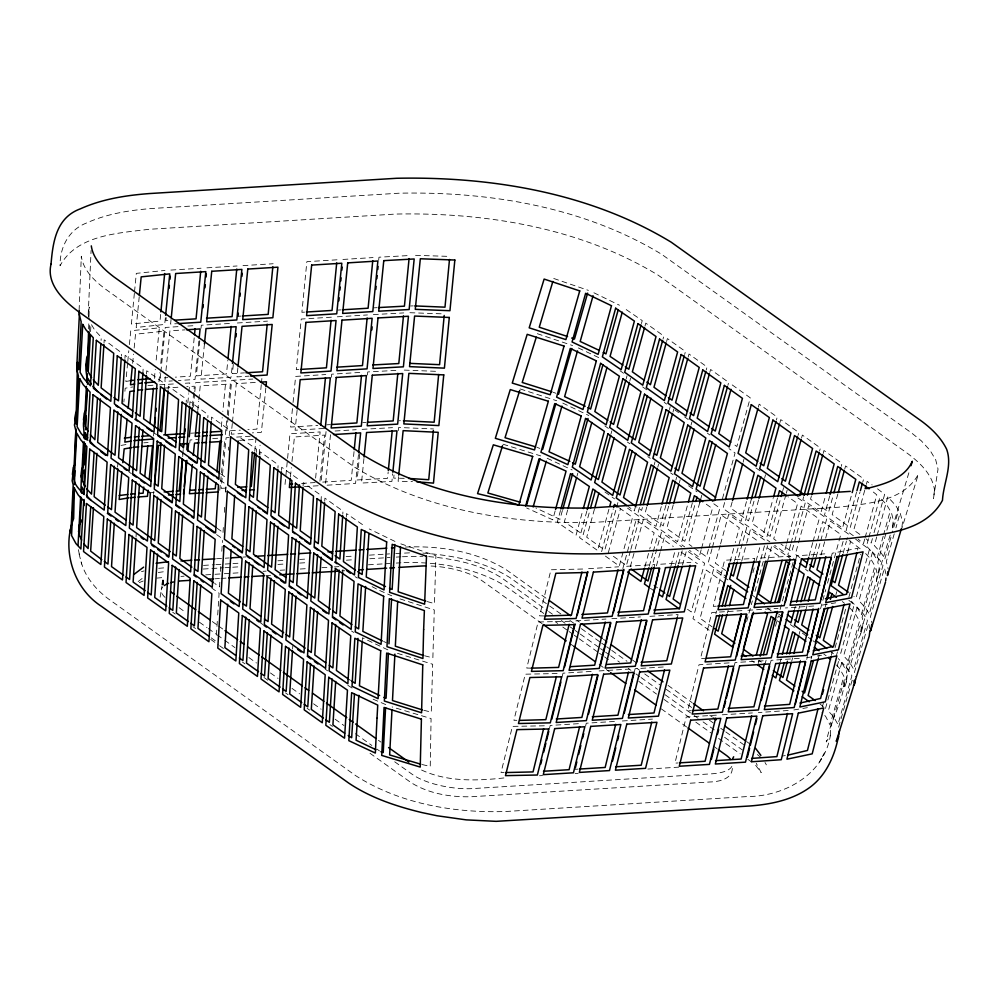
<?xml version="1.0" encoding="UTF-8"?>
<svg xmlns="http://www.w3.org/2000/svg" width="999" height="999" viewBox="0 0 999 999"><rect width="100%" height="100%" fill="white"/><g stroke="black" fill="none" stroke-linecap="round" stroke-linejoin="round"><path stroke-width="0.75" stroke-dasharray="5 3.75" d="M88.649 328.846L88.836 322.665M89.011 316.483L89.286 307.205L88.199 314.81L89.485 319.917M79.108 310.414L81.319 256.268C83.329 270.417 94.455 280.769 105.282 288.973L354.558 467.157C425.124 510.102 510.526 524.15 592.157 522.477L837.974 507.267C865.896 503.733 903.296 502.21 918.318 474.288L902.184 527.484M88.199 314.81L91.084 250.462M89.323 330.494L89.735 322.752M90.559 331.618L91.009 323.876L94.73 330.132L101.274 337.275L101.086 340.372M362.25 640.883L362.45 637.787L388.586 650.212M104.008 342.944L104.208 339.847L121.578 352.797L121.379 355.906M124.925 358.429L125.125 355.332L143.182 368.244L142.882 372.902M136.014 537.125L136.214 534.028M146.528 373.876L146.728 370.779L164.798 383.691L164.598 386.788M168.132 389.323L168.332 386.226L186.401 399.138L186.201 402.235M182.705 456.655L182.904 453.558M189.748 404.77L189.947 401.673L208.017 414.585L207.817 417.682M211.351 420.217L211.551 417.12L229.62 430.032L229.221 436.226M216.421 635.114L217.307 621.166M217.707 614.972L219.106 593.281L211.875 588.111M219.817 582.242L219.518 586.888L214.698 583.441M220.517 571.403L221.016 563.648M221.815 551.261L222.515 540.409M223.027 532.479L223.526 524.725M224.325 512.337L224.825 504.595M225.612 492.195L226.011 486.001M228.321 450.174L228.521 447.077M256.343 452.372L256.543 449.275L238.474 436.363M259.89 454.907L260.09 451.81L278.147 464.722L277.947 467.819M281.493 470.354L281.693 467.257L299.762 480.169M292.595 649.05L292.794 645.953M303.097 485.801L303.296 482.704L321.366 495.616L321.066 500.262M324.712 501.248L324.912 498.151L342.982 511.063L342.782 514.16M342.719 572.664L342.919 569.555M346.316 516.695L346.516 513.598L365.209 526.473M117.557 467.132L118.007 462.525M123.851 402.035L124.151 398.963M124.9 391.283L125.187 388.211L132.755 386.938M127.622 363.037L125.849 381.468L130.332 380.706M127.772 361.501L128.809 350.749M129.408 344.605L130.744 330.781L159.34 327.822L155.881 363.112M134.365 293.331L131.393 324.038L160.002 321.079L160.752 313.411M134.515 291.795L136.301 273.364L164.972 270.442M154.383 378.446L155.282 369.243M160.739 373.489L160.29 378.084L167.82 377.622M160.889 371.953L165.247 327.447L180.332 326.523M166.209 317.645L165.909 320.716L170.429 320.429M182.792 454.145L183.242 449.538M187.812 402.909L188.724 393.706M188.873 392.17L189.773 382.954L183.741 383.329M194.193 337.862L190.434 376.223L175.362 377.16M189.76 443.032L190.06 439.972L197.59 439.498M193.282 407.142L194.63 393.331M194.78 391.795L195.679 382.592L225.824 380.731L222.827 411.413M199.8 340.572L196.341 375.861L226.486 373.988L227.847 360.189M201.011 328.296L201.311 325.224L231.456 323.351M221.316 426.76L222.215 417.557M228.134 417.195L226.773 431.006L240.347 430.157M228.284 415.659L231.743 380.369L252.847 379.058M233.304 364.423L232.405 373.626L244.455 372.877M254.757 451.223L256.106 437.412M261.288 384.64L256.918 429.133L247.877 429.695M261.438 383.104L261.888 378.496M285.027 484.428L287.425 459.877M287.587 458.341L289.985 433.791L320.13 431.93L315.322 481.031M292.457 408.641L290.647 427.048L317.782 425.374M293.057 402.497L295.617 376.411L325.761 374.55M326.049 431.556L321.079 482.192L351.223 480.332L354.083 451.173M331.368 377.26L331.668 374.188L361.813 372.327M359.69 453.883L357.142 479.97L387.562 478.309L388.161 472.165M367.42 375.025L367.732 371.953L398.139 370.279M378.671 260.277L378.971 257.205L409.378 255.532M394.018 475.037L393.718 478.109L404.22 478.334M398.376 430.532L398.676 427.472L433.516 428.958M132.642 363.336L133.541 354.133M134.153 348.002L135.514 334.203L164.023 331.168L160.489 366.408M139.223 296.803L136.189 327.472L164.698 324.438L165.622 315.247M398.576 476.66L398.126 481.256L412.487 481.58M153.521 435.951L153.834 432.892M158.953 381.73L159.877 372.527M153.534 494.405L153.846 491.346M165.322 376.76L164.872 381.356L172.402 380.894M165.946 370.629L169.93 330.794L185.002 329.87M171.066 319.468L170.604 324.076L176.636 323.701M192.345 406.143L194.343 386.226L186.801 386.688M198.851 341.196L195.017 379.495L178.434 380.519M197.79 410.377L198.714 401.173M198.863 399.65L200.25 385.864L230.394 383.991L227.01 417.707M204.458 343.893L200.924 379.133L231.069 377.26L232.292 365.01M219.743 490.309L224.65 441.283M225.324 434.553L226.86 419.23M225.499 491.483L225.949 486.888M232.317 423.464L231.231 434.19L244.805 433.354M232.467 421.928L236.301 383.628L258.916 382.23M237.899 367.707L236.975 376.898L249.038 376.148M259.178 454.37L260.09 445.179M265.834 387.887L261.388 432.33L252.335 432.879M290.447 476.798L291.358 467.607M291.983 461.488L294.43 436.963L324.575 435.102L319.817 482.604M297.103 410.327L295.105 430.244L325.249 428.371M330.494 434.74L325.424 485.302L355.569 483.441L358.491 454.32M363.936 458.553L361.476 483.066L391.92 481.418L392.682 473.751M830.419 735.276L830.718 727.647L844.567 678.958C844.155 700.262 830.231 720.679 826.248 741.957L830.419 735.276C824.075 774.537 784.465 796.44 747.377 796.565L505.357 811.525C453.833 813.099 399.725 803.783 355.719 775.686L108.654 599.075C95.617 589.435 84.366 576.086 80.632 560.014M846.415 681.755L847.164 675.474L846.403 672.477L860.251 623.788L861.313 627.971L860.526 634.527L858.69 637.924L843.755 686.675L846.415 681.755L844.542 688.049M862.412 628.234L863.186 621.653L862.1 617.307L875.936 568.618L877.334 574.15L876.523 581.006L860.676 631.43L862.412 628.234L860.526 634.527M876.523 581.006L879.22 567.832L877.784 562.137L891.62 513.449L893.368 520.329L891.982 529.258L909.652 470.142M901.947 526.848L902.572 521.628L900.124 512.924L895.916 527.859M160.127 597.215L162.013 586.138M549.5 728.408L550.237 725.436L580.382 723.563M562.287 676.148L563.011 673.176L593.169 671.316M585.564 726.173L586.288 723.201L616.433 721.34M654.058 567.544L654.795 564.572L624.65 566.433M634.402 671.69L635.127 668.718L665.272 666.857M677.334 617.569L678.059 614.597L647.914 616.458M753.995 561.363L754.72 558.391L724.575 560.252L713.286 606.381L716.308 606.193M734.327 665.509L735.064 662.537L765.209 660.676M770.391 663.286L771.116 660.314L800.986 658.241L800.249 661.226M795.953 558.778L796.69 555.794L826.573 553.746M831.518 556.181L832.242 553.209L858.016 548.226L857.279 551.198M831.318 655.419L832.055 652.459M560.476 510.464L557.267 522.265L576.073 535.127L582.904 510.064M586.85 511.126L579.62 537.662L597.677 550.574L609.328 507.817M601.623 551.635L613.274 508.878M635.514 506.468L634.315 510.889L628.296 506.593M622.827 568.556L636.088 519.905L654.158 532.817L649.737 549.038M639.46 507.529L637.861 513.424L655.918 526.336L661.55 505.694M644.917 566.72L649.338 550.511M649.263 566.308L652.884 553.034M653.284 551.56L657.704 535.352L673.363 546.54M665.896 505.282L659.465 528.871L677.534 541.783L687.574 504.932M670.941 565.958L674.962 551.211M675.287 565.534L679.308 550.799L697.377 563.711M692.319 503.034L681.068 544.318L684.69 546.903M701.148 549.862L699.138 557.23L689.51 550.349M701.548 548.389L712.399 508.578L705.169 503.409M712.012 548.813L707.991 563.561L724.862 575.611M712.412 547.34L721.253 514.91L739.322 527.822L735.301 542.569M724.625 502.534L723.014 508.429L741.083 521.353L746.715 500.711M715.858 613.91L716.658 610.963M730.082 561.738L733.691 548.463M734.427 561.313L742.869 530.357L758.516 541.545M751.46 498.813L744.63 523.876L762.699 536.8L773.139 498.464M752.896 572.752L754.495 566.858M756.106 560.963L760.127 546.216M760.851 559.065L764.472 545.804L781.33 557.854M777.484 498.039L766.233 539.323L769.854 541.908M786.313 544.867L784.302 552.247L774.662 545.354M786.712 543.394L797.564 503.583L787.924 496.703M758.204 663.561L759.003 660.601M790.659 544.455L787.849 554.77L795.067 559.939M791.058 542.981L801.111 506.118L819.168 519.03L813.149 541.146M803.671 496.69L802.871 499.65L820.941 512.562L825.349 496.341M780.281 661.725L781.081 658.778M794.505 609.552L795.304 606.593M809.128 555.894L812.736 542.619M798.85 609.128L799.65 606.181M813.074 556.955L817.082 542.207M817.494 540.734L822.714 521.565L840.783 534.477L827.522 583.129M829.707 495.929L824.475 515.097L842.544 528.009L852.184 492.619M806.717 659.477L807.517 656.53M820.529 608.778L825.761 589.61M811.063 659.065L811.862 656.118M825.274 606.88L826.086 603.933M839.497 554.707L843.119 541.433M856.53 492.207L846.091 530.544L853.346 535.726M835.052 647.851L846.303 606.568M848.875 597.152L857.729 564.71M858.129 563.236L860.539 554.383M864.722 539.073L863.511 543.493L858.191 539.185M865.122 537.599L876.785 494.842L871.553 490.609M555.144 510.939L552.722 519.792L526.673 507.992M822.302 707.042L824.325 699.662M836.213 656.331L837.437 651.91M868.518 538.686L866.495 546.053L872.926 553.071L876.722 559.452L883.291 535.864M868.918 537.212L879.857 497.402L886.837 505.007L890.259 510.789L883.703 534.39M567.632 510.027L564.373 521.828L583.166 534.69L590.084 509.627M576.997 476.111L577.809 473.151M611.001 433.841L611.813 430.881M626.211 378.696L627.035 375.749M641.433 323.551L642.245 320.604L623.501 307.729M594.442 509.203L586.713 537.225L604.77 550.137L616.171 508.841M629.757 381.231L630.569 378.271M644.979 326.086L645.791 323.139L663.86 336.051L663.036 338.998M616.57 507.367L618.206 501.473M608.316 552.672L620.529 508.429M666.583 341.533L667.394 338.586L685.464 351.498L684.652 354.445M630.456 550.836L626.385 565.584L613.136 556.118M630.856 549.363L639.81 516.92L626.56 507.455M642.407 507.492L641.595 510.439L636.788 507.005M654.22 464.722L655.032 461.775M669.43 409.59L670.242 406.643M630.332 566.645L634.802 550.424M635.214 548.951L643.356 519.455L661.425 532.367L652.06 566.283M646.765 507.08L645.142 512.974L663.211 525.886L669.318 503.771M657.754 467.257L658.566 464.31M672.976 412.125L673.788 409.165M688.186 356.98L689.01 354.033L707.067 366.945L706.256 369.892M675.824 480.169L676.635 477.222M691.046 425.037L691.857 422.09M656.418 565.871L660.077 552.597M660.489 551.123L664.959 534.902L681.83 546.952M673.264 504.832L666.745 528.421L684.814 541.333L695.391 502.997M679.37 482.704L680.182 479.757M709.802 372.427L710.614 369.48L728.683 382.392L727.871 385.339M678.558 564.035L682.217 550.761M682.504 565.084L686.575 550.349L704.632 563.261L691.208 611.925L686.388 608.478M699.75 502.572L688.361 543.868L691.97 546.453M700.574 499.625L701.785 495.204M708.453 549.413L706.43 556.78L693.181 547.315M708.865 547.939L719.854 508.116L712.624 502.947M722.452 498.688L735.077 452.972L729.045 448.676M720.167 545.417L715.284 563.111L726.123 570.866M720.566 543.943L728.708 514.448L746.777 527.36L737.412 561.276M732.13 502.072L730.494 507.967L748.563 520.891L754.67 498.763M743.119 462.262L743.93 459.303M758.328 407.117L759.14 404.17L777.21 417.082L776.398 420.03M727.372 613.049L728.184 610.102M741.77 560.864L746.253 544.642M746.653 543.169L750.324 529.895L767.182 541.945M758.616 499.825L752.11 523.414L770.167 536.338L780.756 497.989M764.722 477.697L765.534 474.75M779.944 422.565L780.756 419.617L798.825 432.53L798.001 435.477M746.653 621.54L752.359 600.899M754.957 591.47L767.569 545.754M782.791 490.621L783.603 487.662M767.856 560.089L771.927 545.342L789.997 558.254M785.926 494.63L773.713 538.861L776.123 540.584M786.325 493.144L787.15 490.197M801.548 438.012L802.359 435.064L820.429 447.977L819.617 450.924M764.884 664.597L766.108 660.164M775.474 626.248L778.321 615.921L781.93 618.506M780.107 609.452L793.531 560.789M811.35 496.216L810.539 499.175L828.608 512.087L833.491 494.393M823.151 453.459L823.975 450.512L842.032 463.424L841.22 466.371M816.233 556.905L820.304 542.157M820.716 540.684L826.822 518.556L808.753 505.644L795.329 554.308L800.137 557.754M791.782 660.863L792.607 657.916M799.113 634.328L799.924 631.368M806.193 608.678L807.005 605.731M821.003 555.007L830.356 521.091L848.426 534.003L846.802 539.91M837.849 493.968L832.155 514.622L850.211 527.534L859.977 492.132M844.767 468.906L845.579 465.946L863.648 478.871L862.836 481.818M843.144 553.184L846.39 541.383M818.281 658.616L819.093 655.669M835.938 594.63L836.75 591.683M847.489 552.759L850.748 540.958M864.747 490.247L853.758 530.069L861.113 535.314M866.37 484.353L867.182 481.393L872.127 484.927M825.511 708.441L838.948 659.777M872.427 538.586L871.203 543.019L866.008 538.823M874.05 532.692L884.639 494.355L877.072 488.474M562.412 510.489L559.952 519.343L535.901 507.992M876.735 536.875L874.312 545.579L881.568 553.483L884.827 558.953L891.895 533.878M877.134 535.427L887.799 496.903L895.666 505.419L898.551 510.277L892.307 532.405M894.23 533.828L886.338 561.613L888.223 569.105M838.623 727.16L852.659 678.458L853.808 682.991M890.184 535.127L877.609 576.186L878.396 574.725M819.455 761.987L821.49 758.253M822.352 756.618L824.425 752.821M138.137 581.58L143.893 577.085M139.261 582.579L143.207 581.018M141.483 571.628L144.131 570.928M121.016 445.404L127.884 444.243M158.317 572.464L166.284 571.416M822.339 605.082L829.769 603.821M831.268 603.571L835.726 602.809M811.6 656.917L806.655 657.704M817.294 655.956L821.553 655.232M793.855 709.952L801.373 708.678M802.884 708.428L807.392 707.667M782.517 756.031L785.264 755.569M158.691 568.306L166.296 567.694M156.718 578.121L163.911 577.447M813.773 605.993L785.364 607.966M788.186 710.489L758.328 712.562M170.879 270.08L201.024 268.219M206.93 267.844L237.075 265.984M242.994 265.622L273.139 263.748M337.013 259.802L306.868 261.663L301.898 312.3L304.92 312.113M342.919 259.44L373.064 257.58M238.024 316.258L241.046 316.071M337.949 310.077L340.971 309.89M374.013 307.842L376.973 307.667M187.862 326.049L195.404 325.587M237.362 322.989L267.507 321.129M331.381 317.183L301.236 319.043L296.278 369.68L299.288 369.493M337.3 316.808L367.445 314.947M373.351 314.585L403.758 312.912M147.939 385.552L153.721 385.189M159.628 384.827L176.211 383.803M164.198 388.087L179.271 387.15M190.722 433.229L193.731 433.042M326.71 424.825L329.72 424.637M362.762 422.589L365.859 422.402M143.868 442.819L148.089 442.569M212.675 438.573L220.205 438.099M229.133 437.55L226.111 437.737L221.154 488.374L227.185 487.999M236.663 437.087L250.237 436.251M335.09 431.006L356.193 429.695M362.1 429.333L392.52 427.659M239.61 440.359L253.172 439.523M149.038 492.832L155.07 492.457M301.598 483.404L315.172 482.554M304.445 486.6L319.518 485.664M216.533 558.728L228.921 557.966M242.844 557.105L245.941 556.918M405.382 547.052C439.872 545.554 476.173 551.323 505.956 569.555L546.49 598.526M203.509 565.397L214.36 564.722M215.909 564.622L223.664 564.148M225.212 564.048L231.418 563.661M232.967 563.573L239.161 563.186M277.922 560.789L284.128 560.402M299.638 559.452L307.392 558.965M346.154 556.568L353.896 556.093M369.405 555.132L389.56 553.883M395.766 553.508L411.65 552.759M203.209 569.043L223.439 567.794M225 567.707L231.231 567.32M232.779 567.22L239.011 566.833M277.934 564.423L284.153 564.048M299.725 563.074L307.505 562.599M346.428 560.189L352.659 559.802M369.78 558.753L390.022 557.492M396.253 557.105L400.924 556.818M402.472 556.73L422.952 556.268M180.956 576.398L184.053 576.198M205.732 574.862L213.486 574.388M215.035 574.288L222.777 573.813M224.325 573.713L239.822 572.752M263.049 571.316L266.146 571.128M280.095 570.267L284.74 569.979M300.237 569.018L306.431 568.631M321.915 567.682L332.767 567.007M334.315 566.908L338.961 566.62M368.394 564.797L390.085 563.461M396.278 563.074L400.924 562.787M214.835 578.796L219.48 578.508M221.029 578.421L227.223 578.034M265.921 575.636L270.567 575.349M341.77 570.953L344.855 570.754M582.679 569.03L550.961 569.767L539.61 615.846L543.818 615.946M588.586 568.668L618.731 566.808M660.701 564.21L690.846 562.337M760.626 558.029L790.771 556.168M569.892 621.291L538.111 621.977L526.76 668.056L531.331 668.156M575.799 620.916L605.943 619.055M611.863 618.693L640.496 616.92M741.932 610.651L711.788 612.512L700.499 658.628L705.032 658.353M747.839 610.277L777.984 608.416M557.105 673.538L525.249 674.188L513.911 720.254L516.783 720.329M599.075 670.941L629.22 669.08M729.145 662.899L699 664.772L687.724 710.888L690.734 710.701M544.318 725.798L512.4 726.385L501.048 772.464L504.133 772.539M622.34 720.978L652.484 719.105M716.358 715.159L686.213 717.02L674.937 763.136L677.946 762.961M722.277 714.797L752.422 712.924M574.999 769.317L578.021 769.13M503.883 777.959C476.311 780.931 446.903 781.955 421.166 769.854M539.485 775.761L542.582 775.574M575.087 773.563L578.184 773.363M647.839 769.055L678.796 767.145M415.522 255.332L449.775 256.406M410.564 305.969L413.224 305.881M409.902 312.712L444.355 313.923M404.283 370.092L438.936 371.441M399.325 420.729L400.362 420.691M404.021 562.599C438.986 561.775 475.636 567.732 505.794 586.288L543.793 613.461M422.777 553.084C453.084 555.332 484.365 561.388 510.352 577.897L548.389 605.082M428.733 556.618C454.058 558.828 480.132 564.148 501.823 578.021L547.39 610.589M520.192 388.961L556.68 400.724M503.009 444.218L540.771 455.919M424.575 655.756L432.867 657.891L434.29 609.964L397.827 598.189M423.813 710.264L431.268 712.187L432.679 664.26L394.992 652.559M422.165 764.547L430.244 766.445L431.081 718.556L392.145 706.942M553.746 278.484L588.386 290.372M537.325 333.691L572.577 345.542M427.197 601.573L434.478 603.583L435.914 555.669L400.674 543.806M553.246 392.295L555.894 393.269M536.95 447.34L539.797 448.389M547.177 458.266L572.14 469.967M385.751 704.582L370.554 698.101M593.906 292.782L619.48 305.232M578.346 347.939L600.162 358.291M562.799 403.097L588.811 415.522M394.955 541.408L369.23 528.971M379.682 590.521L391.77 595.816M383.628 641.483L386.288 642.644M372.09 586.663L378.346 589.934M355.107 576.648L357.305 578.059M351.486 630.981L353.733 632.429M348.289 678.945L350.574 680.406M347.864 685.326L354.732 689.722M732.217 384.927L750.286 397.839L736.862 446.503L732.042 443.057M620.067 370.766L623.551 373.251M642.619 386.888L647.427 390.334M664.223 402.335L666.633 404.058M674.987 410.027L678.608 412.612M684.627 416.92L688.236 419.505M707.442 433.229L709.852 434.952M755.968 467.919L760.788 471.366M797.989 497.952L805.206 503.109L791.782 551.785L780.943 544.03M855.644 539.16L869.417 549.487L855.968 598.151L853.858 596.44M849.162 540.471L861.75 549.962M604.919 425.961L608.366 428.421M627.397 442.033L629.807 443.743M647.802 456.618L650.212 458.329M670.616 472.914L673.026 474.637M688.611 485.789L697.04 491.808M805.581 569.393L807.991 571.116M793.306 566.408L796.915 568.993M752.422 595.317L754.819 597.04M778.845 614.21L782.454 616.795M604.957 492.007L614.585 498.888M727.946 579.919L713.498 569.592L700.062 618.256L712.112 626.86M767.557 608.229L771.166 610.814M790.359 624.537L795.179 627.984M802.334 633.091L807.155 636.538M808.353 637.399L811.975 639.984M813.174 640.846L816.795 643.431M619.305 507.892L632.554 517.37L619.293 566.021L602.422 553.97M724.3 582.954L706.231 570.042L692.969 618.693L711.038 631.605M777.085 620.679L780.694 623.264M823.763 654.045L826.136 655.744M653.945 585.289L657.554 587.862M758.94 660.339L761.35 662.062M650.461 588.311L654.07 590.884M751.847 660.776L754.257 662.499M576.885 620.254L579.408 622.065M603.471 639.26L607.267 641.982M632.604 660.077L636.4 662.799M668.056 685.426L692.12 702.634M709.852 715.296L712.387 717.107M746.578 741.558L750.374 744.267M549.65 605.981L561.063 614.135M569.929 620.479L573.738 623.201M581.343 628.633L600.362 642.232M601.623 643.131L605.431 645.854M606.693 646.765L610.501 649.475M611.763 650.386L626.972 661.263M637.125 668.506L639.66 670.317M644.73 673.95L659.939 684.814M666.271 689.347L691.62 707.467M709.377 720.154L713.174 722.876M720.779 728.308L724.587 731.031M725.848 731.942L743.593 744.617M548.651 611.5L552.459 614.21M561.313 620.541L565.109 623.264M570.179 626.885L573.975 629.595M575.237 630.494L579.033 633.216M580.307 634.115L599.288 647.689M600.549 648.601L604.358 651.311M605.619 652.21L609.415 654.932M610.676 655.831L619.542 662.162M628.396 668.506L630.931 670.317M636.001 673.925L639.797 676.648M641.058 677.547L657.517 689.31M665.109 694.742L692.956 714.647M694.218 715.559L698.026 718.269M703.084 721.89L715.746 730.931M724.6 737.274L742.319 749.937M555.194 621.615L557.729 623.426M562.799 627.047L567.869 630.669M569.13 631.568L572.939 634.29M574.2 635.202L578.009 637.911M579.27 638.823L598.276 652.409M599.537 653.309L603.346 656.031M604.607 656.93L608.416 659.652M638.823 681.38L656.555 694.068M664.16 699.5L689.497 717.607M695.828 722.14L711.038 733.004M718.631 738.436L740.172 753.833M747.776 759.265L751.573 761.987M542.095 623.663L481.231 580.157A44.58 15.022 9.6 0 0 428.484 565.933M569.992 643.606L573.801 646.328M599.163 664.46L609.303 671.703M661.301 708.865L686.65 726.997M713.286 746.028L717.082 748.75M220.504 473.751L226.523 478.059M154.058 432.942L156.468 434.665M220.092 480.144L226.111 484.453M216.995 528.171L221.815 531.618M128.946 471.915L131.356 473.638M216.596 534.565L222.615 538.861M260.414 622.802L262.824 624.525M325.237 669.143L327.647 670.866M212.325 621.565L217.395 625.199M218.669 626.098L223.739 629.732M378.434 740.309L380.969 742.12M179.133 607.704L185.477 612.237M199.425 622.202L207.03 627.647M208.304 628.546L215.909 633.99M217.183 634.902L223.514 639.422M224.787 640.334L234.927 647.589M248.876 657.554L256.493 662.999M270.442 672.964L278.047 678.408M291.995 688.373L299.6 693.818M313.549 703.783L321.154 709.228M335.102 719.193L343.981 725.536M355.394 733.691L371.878 745.479M376.948 749.1L379.483 750.911M394.705 761.787L412.45 774.487A44.58 15.022 9.6 0 0 472.977 788.573L711.363 773.838A44.58 15.022 9.6 0 0 732.18 765.571C734.078 778.708 719.767 781.705 709.989 781.98L471.603 796.727C450.811 797.289 428.958 793.78 411.076 782.629L369.23 752.722M211.201 637.861L216.021 641.308M172.69 612.225L175.225 614.035M192.982 626.723L195.517 628.546M210.727 639.422L218.344 644.855M219.605 645.766L223.414 648.476M242.432 662.075L244.967 663.885M263.986 677.484L267.794 680.207M285.539 692.894L288.074 694.705M307.105 708.303L309.64 710.114M329.92 724.625L332.455 726.435M848.875 600.349L854.182 604.632L840.746 653.296L836.425 649.812M842.357 601.573L844.53 603.334M830.119 651.073L833.441 653.746M820.004 703.995L823.313 706.655M757.342 754.545L760.539 757.13M865.621 553.521L871.078 559.465L874.912 565.933L861.375 614.61L857.179 607.529L851.36 601.198M849.575 607.667L855.331 613.935L859.565 621.066L845.728 669.767L841.42 662L838.298 658.591M836.488 665.034L839.572 668.393L843.88 676.248L830.032 724.937L825.674 716.458L822.002 712.462M755.669 765.296L761.213 772.627L756.243 763.311M764.997 762.474L766.37 764.834M78.384 549.662L80.145 558.029M885.951 573.95L884.465 568.094L870.429 616.795L871.977 622.889M870.067 629.208L868.568 623.276L854.532 671.977L855.718 676.685M79.083 553.908L81.668 564.048M165.047 597.39A44.58 15.022 9.6 0 1 162.487 587.262M934.502 489.922L933.466 498.626L938.024 469.055L935.713 459.877L930.069 450.374L921.215 440.734L911.6 432.967L661.688 254.32C583.716 206.893 489.36 191.371 399.175 193.194L152.31 208.466C129.808 210.177 107.08 213.724 86.376 223.064C68.669 229.907 59.79 247.377 60.052 265.784C76.636 234.94 117.932 233.242 148.776 229.32L395.641 214.061C485.839 212.225 580.182 227.76 658.154 275.175L908.066 453.821C920.029 462.874 932.292 474.313 934.502 489.922M841.845 662.349L828.308 711.013L833.666 716.845L837.949 724.45L851.897 675.761L847.751 668.781L841.845 662.349M857.179 607.205L843.643 655.868L849.625 662.387L853.72 669.28L867.444 620.591L863.723 614.335L857.179 607.205M872.514 552.047L858.978 600.724L865.596 607.929L869.267 614.123L882.991 565.434L879.694 559.877L872.514 552.047"/><path stroke-width="1.5" d="M78.034 545.329L79.196 525.174L82.205 519.617M84.041 505.619L84.103 499.438M84.166 493.269L84.191 490.172M84.241 485.551L84.478 470.092L81.431 475.724L80.882 492.07M74.401 487.699L73.639 518.606C61.538 549.288 73.064 587.887 101.136 606.118L348.451 782.904C370.517 797.826 396.191 806.343 421.89 812.574L437.038 815.758L466.196 819.867L496.141 821.34L749.874 805.981C771.403 804.345 793.818 799.774 811.288 786.3C828.308 772.889 836.45 751.273 839.46 730.469M74.475 484.602L74.825 470.691L72.952 474.15L72.165 480.781L73.189 484.827L70.867 532.804L70.155 529.982M75.862 428.771L74.975 464.323L73.227 467.569L72.427 474.225L73.501 478.446L75.812 430.469L74.438 425.025L76.174 416.408L76.011 422.589M85.265 443.618L84.665 463.723L81.731 469.155L80.981 475.437L81.618 477.947L83.479 442.332M85.402 438.986L85.577 432.804M85.677 429.707L86.089 415.796C80.969 422.315 85.165 430.369 83.729 437.687M86.863 389.323L86.276 409.428L84.266 413.124L83.491 419.705L84.465 423.564L86.401 386.413M87.088 381.593L87.325 373.863M87.413 370.779L87.687 361.501C83.504 367.807 88.062 374.987 86.651 381.768M88.561 331.93L87.875 355.12L86.801 357.105L85.989 363.986L87.3 369.193L89.248 332.043M79.421 313.986L76.985 362.712L78.746 369.717L81.156 321.74L78.983 313.511L79.321 310.652M80.644 496.715L78.784 532.317L78.484 531.156M81.406 497.877L79.458 535.027L81.631 540.072M81.643 493.231L81.968 487.037L84.378 491.97M84.328 441.945L82.305 480.644L85.377 486.625M84.49 438.848L84.815 432.654L87.762 437.912M385.589 707.679L383.241 752.572L380.931 751.723M388.424 653.296L386.089 698.201L383.903 697.389M391.983 710.027L389.647 754.932L420.754 764.198M394.905 654.108L392.482 700.549L422.327 709.889M397.677 601.286L395.329 646.178L423.201 655.394M400.512 546.903L398.164 591.795L425.786 601.136M87.225 388.673L85.152 426.273L88.087 431.431M87.487 384.215L87.825 378.271L91.259 384.066M90.372 334.715L88.199 371.89L91.596 377.61M388.961 643.818L391.583 598.913M394.767 544.517L392.145 589.422L389.485 588.261M90.722 506.693L88.112 548.526L83.953 543.993M94.106 452.285L91.508 494.118L86.726 488.911M97.502 397.877L94.893 439.697L90.397 434.802M100.887 343.469L98.289 385.289L93.282 379.845M358.866 695.304L356.069 740.222L375.911 749.687M362.162 642.444L359.453 685.814L379.632 695.529M365.646 586.475L362.849 631.405L382.292 640.896M368.943 533.616L366.233 576.997L385.514 586.525M93.431 507.742L90.647 551.111L101.798 559.665M96.928 453.321L94.143 496.703L105.232 505.194M100.412 398.913L97.64 442.282L114.985 455.244L117.77 411.863M103.908 344.493L101.124 387.874L111.601 395.904M110.764 520.691L107.967 564.073L104.271 561.426M114.273 466.283L111.476 509.665L107.73 506.98M121.279 357.455L118.481 400.824L113.898 397.552M114.311 523.226L111.513 566.608L123.564 575.212M117.807 468.818L115.022 512.187L125.862 519.942M121.316 414.398L118.519 457.779L136.588 470.691L139.385 427.31M124.825 359.977L122.028 403.359L132.867 411.113M132.38 536.138L129.583 579.52L125.974 576.935M135.876 481.73L133.079 525.112L129.47 522.527M142.882 372.902L140.097 416.271L135.277 412.824M135.914 538.673L133.129 582.055L145.167 590.659M139.423 484.265L136.626 527.634L154.695 540.546L157.492 497.177M142.919 429.845L140.135 473.226L150.974 480.969M146.428 375.424L143.631 418.806L161.701 431.718L164.498 388.336M153.983 551.585L151.186 594.967L147.577 592.382M160.989 442.757L158.192 486.138L154.583 483.553M157.53 554.12L154.733 597.502L166.771 606.106M161.026 499.712L158.242 543.081L170.28 551.698M164.535 445.292L161.738 488.673L179.808 501.585L182.505 459.752M168.032 390.871L165.247 434.253L176.086 441.995M175.587 567.032L172.802 610.414L169.181 607.829M179.096 512.624L176.299 555.993L172.69 553.421M186.101 403.783L183.317 447.165L179.695 444.58M179.133 569.567L176.336 612.949L188.386 621.553M182.642 515.147L179.845 558.528L191.883 567.145M186.139 460.739L183.354 504.12L194.193 511.863M189.648 406.318L186.85 449.7L204.92 462.612L207.617 420.779M197.203 582.479L194.405 625.861L190.797 623.276M200.699 528.071L197.914 571.44L194.293 568.868M204.208 473.651L201.411 517.032L197.802 514.448M200.737 585.014L197.952 628.396L208.791 636.138M204.246 530.594L201.448 573.975L213.499 582.592M207.755 476.186L204.957 519.555L215.796 527.31M211.251 421.765L208.466 465.147L219.305 472.889M227.66 604.258L224.875 647.639L235.714 655.381M231.169 549.85L228.371 593.219L240.422 601.835M234.678 495.429L231.88 538.811L242.72 546.553M238.174 441.009L235.389 484.39L246.229 492.132M245.729 617.17L242.932 660.551L239.323 657.966M249.238 562.762L246.441 606.131L242.832 603.558M252.735 508.341L249.95 551.723L246.328 549.138M256.243 453.921L253.446 497.302L249.837 494.717M249.275 619.705L246.478 663.086L258.529 671.69M252.772 565.284L249.987 608.666L260.826 616.42M256.281 510.876L253.484 554.258L271.553 567.17L274.35 523.788M259.79 456.456L256.993 499.837L267.832 507.579M267.345 632.617L264.548 675.998L260.939 673.413M270.841 578.209L268.044 621.578L264.435 618.993M277.847 469.368L275.062 512.749L271.441 510.164M270.879 635.152L268.094 678.533L280.132 687.137M274.388 580.731L271.591 624.113L283.641 632.729M277.884 526.323L275.1 569.692L285.939 577.447M281.393 471.903L278.596 515.284L296.666 528.196L299.463 484.815M288.948 648.064L286.151 691.445L282.542 688.86M292.457 593.656L289.66 637.025L286.051 634.44M295.954 539.235L293.169 582.617L289.548 580.032M292.495 650.599L289.698 693.98L301.735 702.584M295.991 596.178L293.207 639.56L305.244 648.164M299.5 541.77L296.703 585.139L314.772 598.064L317.57 554.682M302.997 487.35L300.212 530.731L311.051 538.473M310.552 663.511L307.767 706.892L304.146 704.307M314.061 609.09L311.263 652.472L307.655 649.887M321.066 500.262L318.281 543.643L314.66 541.058M314.098 666.046L311.301 709.427L323.351 718.031M317.607 611.625L314.81 655.007L325.649 662.749M321.104 557.217L318.319 600.586L330.357 609.203M324.613 502.797L321.815 546.178L332.655 553.921M332.168 678.958L329.37 722.339L325.761 719.755M335.664 624.537L332.879 667.919L329.258 665.334M339.173 570.129L336.376 613.511L332.767 610.926M342.682 515.709L339.885 559.09L335.065 555.644M335.701 681.493L332.917 724.874L344.667 733.278M339.111 628.621L336.413 670.454L348.289 678.945M342.719 572.664L339.922 616.033L351.91 624.612M346.216 518.244L343.431 561.625L355.532 570.267M354.445 694.367L351.66 737.737L348.164 735.501M358.029 638.398L355.144 683.328L351.723 681.131M361.426 585.539L358.641 628.908L355.269 626.76M364.91 531.118L362.137 574.5L357.729 571.678M433.366 430.494L428.733 479.72L408.628 478.434M438.648 374.513L434.153 422.202L403.446 420.766M444.205 315.459L439.572 364.685L409.765 363.361M449.488 259.478L444.992 307.168L414.772 305.919M143.731 487.062L143.132 493.194L139.011 493.456M144.78 476.323L147.79 445.629M149.962 423.551L153.421 388.261M160.901 311.875L164.673 273.514M169.068 288.486L169.368 285.427M169.98 279.283L170.28 276.211M182.342 458.741L179.183 490.971L176.174 491.158M183.391 448.002L183.853 443.406M184.965 432.067L185.265 428.996M194.493 334.79L195.092 328.659M200.724 271.278L196.054 318.843L174.962 320.155M203.022 307.742L203.321 304.67M204.982 287.799L205.282 284.727M206.031 277.06L206.331 273.988M215.846 482.604L215.235 488.736L206.194 489.298M216.895 471.865L219.905 441.171M227.997 358.653L231.156 326.423M236.775 269.056L232.118 316.621L206.493 318.206M236.014 336.8L236.313 333.728M238.024 316.258L238.324 313.187M239.985 296.303L240.284 293.244M241.933 276.361L242.245 273.289M251.298 486.513L254.608 452.759M267.208 324.2L262.55 371.765L245.966 372.789M272.839 266.82L268.169 314.385L242.545 315.971M320.791 425.187L325.462 377.622M331.081 320.242L326.423 367.819L300.799 369.393M336.713 262.874L332.043 310.439L306.418 312.025M338.861 300.874L339.161 297.802M339.91 290.122L340.209 287.063M340.809 280.919L341.109 277.847M341.87 270.18L342.17 267.108M354.233 449.637L355.894 432.767M361.513 375.387L356.855 422.952L331.231 424.538M367.145 318.019L362.475 365.584L336.85 367.17M372.764 260.639L368.107 308.216L342.482 309.79M371.853 329.932L372.152 326.86M375.811 289.435L376.123 286.363M376.873 278.696L377.172 275.624M377.772 269.48L378.072 266.421M388.311 470.629L392.22 430.731M397.839 373.351L393.181 420.929L367.407 422.302M403.459 315.971L398.801 363.549L372.789 364.947M409.078 258.591L404.42 306.169L378.446 307.567M121.89 471.878L119.168 499.488L128.834 497.852M122.802 462.674L124.176 448.876L131.743 447.602M127.11 419.143L124.838 442.145L130.844 441.133M128.172 408.404L129.845 391.533L134.053 390.821M132.33 366.408L130.507 384.802L134.678 384.103M139.373 295.267L141.196 276.86L169.768 273.876L165.622 315.247M398.726 475.124L403.134 430.656L438.211 432.317L433.479 483.116L416.795 481.818M148.089 490.172L147.465 496.303L137.837 497.002M149.163 479.445L152.535 445.741L141.583 446.553M154.445 426.76L155.369 417.57M155.981 411.438L156.281 408.366M154.458 485.214L158.454 445.379L161.463 445.192M159.89 430.994L164.198 388.087M171.229 317.944L175.674 273.514L205.819 271.641L200.762 322.202L178.147 323.601M183.529 494.068L183.991 489.473M184.291 486.413L186.9 460.364M187.824 451.173L188.599 443.519L179.558 444.068M189.273 436.788L192.183 407.679M199.163 338.124L200.087 328.933L186.513 329.77M192.357 464.597L189.435 493.706L202.997 492.869M193.282 455.407L194.505 443.144L199.026 442.869M197.64 411.9L195.18 436.413L199.7 436.138M204.458 343.893L205.994 328.571L236.139 326.71L232.455 363.474M238.049 366.171L242.045 326.336L272.19 324.475L267.12 375.037L250.549 376.061M265.996 386.363L266.446 381.768L260.427 382.142M290.284 478.334L289.36 487.524L299.912 486.875M297.265 408.791L300.175 379.682L330.319 377.809L325.249 428.371M358.641 452.797L360.639 432.879L333.504 434.553M364.086 457.018L366.546 432.505L396.978 430.844L392.844 472.227M853.333 686.975L836.263 741.345L838.71 736.825M855.406 679.345L854.932 683.341L853.446 686.076L869.242 636.151L869.904 630.594M871.802 624.288L870.629 630.819L885.526 582.055M885.688 580.731L886.001 578.071M887.924 571.69L887.462 575.574L901.51 528.321M162.25 584.677L162.999 580.282L163.287 584.29M543.593 728.771L533.041 771.915L505.681 772.564M556.381 676.523L545.829 719.655L519.655 720.391M569.168 624.263L558.603 667.407L531.331 668.156M581.942 572.002L571.391 615.147L545.217 615.971M540.771 764.11L541.858 759.652M543.681 752.21L545.866 743.281M546.59 740.309L548.776 731.38M551.735 719.292L560.839 682.105M564.522 667.045L575.074 623.9M577.31 614.785L587.862 571.64M579.645 726.548L569.093 769.692L543.468 771.265M592.432 674.288L581.88 717.432L556.256 719.018M605.219 622.027L594.667 665.172L570.554 666.67M618.006 569.78L607.454 612.924L581.83 614.51M575.374 767.831L576.823 761.887M578.646 754.445L580.831 745.516M582.654 738.074L583.741 733.616M588.523 714.085L597.976 675.411M600.574 664.81L610.764 623.151M613.361 612.549L623.913 569.418M615.709 724.312L605.144 767.457L579.532 769.043M628.496 672.052L617.931 715.197L592.307 716.783M641.271 619.805L630.719 662.949L606.605 664.435M654.058 567.544L643.506 610.689L617.882 612.275M612.512 761.138L615.796 747.751M617.619 740.309L618.706 735.851M624.213 713.348L634.04 673.176M636.625 662.587L646.828 620.928M649.412 610.327L659.602 568.668M651.76 722.09L641.208 765.222L615.584 766.807M664.547 669.829L653.995 712.974L628.371 714.56M677.334 617.569L666.783 660.714L641.158 662.3M690.122 565.322L679.557 608.466L653.933 610.052M715.634 718.131L705.082 761.275L679.457 762.861M728.421 665.883L717.869 709.028L692.245 710.601M741.208 613.623L730.644 656.768L706.53 658.254M753.995 561.363L743.431 604.507L717.806 606.093M711.35 759.427L713.898 749.013M717.544 734.128L718.631 729.67M724.138 707.167L725.599 701.223M726.323 698.239L733.603 668.493M736.563 656.405L746.753 614.747M749.35 604.145L759.902 561.001M751.685 715.908L741.133 759.053L715.509 760.639M764.472 663.648L753.92 706.793L728.296 708.378M777.259 611.388L766.708 654.532L741.083 656.118M790.047 559.14L779.495 602.285L755.369 603.771M747.414 757.192L749.6 748.263M750.324 745.291L753.596 731.905M755.419 724.462L756.88 718.518M761.288 700.474L764.56 687.087M765.296 684.115L769.655 666.258M772.976 652.684L782.804 612.512M785.401 601.922L795.591 560.264M787.462 713.473L776.897 756.605L751.61 758.403M800.249 661.226L789.697 704.357L764.435 706.143M813.049 608.965L802.484 652.11L777.259 653.883M825.836 556.718L815.271 599.862L791.245 601.56M805.569 662.175L795.404 703.82M818.718 608.441L808.154 651.573L808.915 651.498M820.953 599.325L831.143 557.667M830.943 656.905L820.604 698.451L799.949 703.046M843.93 604.795L833.578 646.328L813.211 650.774M856.917 552.672L846.565 594.218L825.424 598.676M818.006 708.853L807.454 750.449L788.011 755.107M560.876 508.991L570.529 473.601L589.335 486.476L583.304 508.591M587.25 509.652L592.869 489.011L610.938 501.923L609.74 506.343M613.673 507.405L614.485 504.458L618.094 507.042M635.514 506.468L647.577 462.237L629.507 449.325L616.246 497.977L627.085 505.731M640.272 504.582L651.111 464.772L669.18 477.684L661.95 504.22M644.517 568.194L640.896 581.468L627.647 572.002M648.863 567.782L644.442 584.003L649.263 587.449M666.296 503.808L672.727 480.219L690.796 493.131L688.373 501.973M670.541 567.432L662.512 596.915L658.89 594.33M674.887 567.007L666.046 599.45L679.295 608.915M692.732 501.56L694.33 495.666L702.759 501.685M714.56 500.624L727.422 453.446L709.352 440.534L696.103 489.185L712.961 501.248M725.424 499.587L736.275 459.777L754.345 472.689L747.115 499.238M719.879 599.175L724.3 582.954M726.061 576.473L729.682 563.211M719.804 614.972L714.585 634.14L732.642 647.052L741.483 614.61M722.215 606.131L727.834 585.489L745.903 598.401M734.028 562.787L729.607 579.008L747.664 591.92M751.46 498.813L757.891 475.224L775.948 488.136L773.538 496.99M777.884 496.565L779.495 490.671L786.725 495.841M756.268 655.132L767.519 613.848L765.109 612.125M770.479 602.946L782.142 560.189M799.724 495.641L812.587 448.464L794.517 435.539L781.255 484.203L798.126 496.253M760.202 656.181L771.053 616.371L775.873 619.817M774.824 602.534L786.076 561.251L789.697 563.836M804.07 495.217L816.133 450.986L834.19 463.911L826.161 493.394M779.882 663.199L775.861 677.946L772.252 675.361M782.292 654.357L789.123 629.295L784.302 625.849M794.105 611.026L790.883 622.814L786.063 619.368M796.515 602.172L804.145 574.163L798.126 569.855M808.728 557.367L805.906 567.682L799.887 563.386M784.227 662.787L779.407 680.481L793.855 690.809M786.638 653.933L792.669 631.818L805.918 641.296M798.451 610.601L794.43 625.349L807.679 634.815M800.861 601.76L807.691 576.698L819.729 585.302M812.674 558.429L809.452 570.217L820.291 577.971M830.107 494.455L837.736 466.433L855.806 479.345L852.184 492.619M824.874 608.354L816.033 640.796L826.722 648.438M827.284 599.512L829.295 592.145L836.488 597.277M839.098 556.181L831.068 585.664L843.044 594.23M856.93 490.734L859.34 481.88L869.105 488.861M822.427 694.13L823.626 689.71M555.544 509.465L566.071 471.128L539.073 458.766L525.649 505.981M568.031 508.553L576.585 477.584M591.82 422.44L579.595 466.683L598.376 479.545L610.589 435.314M607.042 367.295L594.83 411.538L607.842 420.304M622.277 312.163L610.064 356.393L623.001 365.122M590.496 508.141L595.379 490.447M625.811 380.169L613.598 424.413L610.152 421.94M641.021 325.025L628.821 369.268L625.324 366.783M594.842 507.729L598.913 492.982M614.135 437.837L601.922 482.08L619.992 494.992L632.205 450.761M629.345 382.704L617.145 426.948L635.202 439.86L647.414 395.616M644.567 327.56L632.355 371.803L644.405 380.407M662.637 340.472L650.424 384.715L646.815 382.13M635.739 453.284L623.538 497.527L635.576 506.143M650.961 398.151L638.748 442.395L650.799 450.999M666.171 343.007L653.97 387.25L666.008 395.854M643.231 504.545L653.808 466.208M669.03 411.064L656.818 455.307L654.407 453.583M684.24 355.919L672.027 400.162L668.418 397.577M647.177 505.606L657.354 468.731M672.564 413.598L660.364 457.829L672.402 466.446M687.787 358.454L675.574 402.697L687.624 411.301M651.648 567.757L647.989 581.031L631.131 568.98M669.318 503.771L675.411 481.643M690.634 426.511L678.421 470.754L674.812 468.169M705.856 371.366L693.643 415.609L690.034 413.024M673.663 503.346L678.958 484.178M694.18 429.046L681.967 473.276L700.037 486.201L712.237 441.958M709.39 373.901L697.19 418.144L709.228 426.748M678.146 565.509L669.605 596.478L667.195 594.755M695.804 501.523L697.027 497.09M727.459 386.813L715.247 431.056L711.638 428.471M682.092 566.57L673.139 599.013L680.369 604.17M699.75 502.572L700.574 499.625M715.784 444.493L703.571 488.723L715.621 497.34M731.006 389.348L718.793 433.591L730.831 442.195M732.529 500.599L742.707 463.736M757.929 408.591L745.716 452.834L757.754 461.438M722.602 614.947L718.131 631.168L714.522 628.583M725.049 606.093L730.744 585.451M737.012 562.749L733.341 576.023L730.943 574.3M755.069 497.29L760.776 476.648M775.986 421.503L763.785 465.746L760.164 463.161M726.96 614.522L721.678 633.703L734.927 643.169M729.407 605.681L733.878 589.46M741.37 562.337L736.887 578.558L748.938 587.162M759.028 498.351L764.31 479.183M779.532 424.038L767.319 468.281L779.37 476.885M781.156 496.515L782.379 492.095M797.602 436.95L785.389 481.193L781.78 478.608M743.693 647.677L753.458 612.275M767.457 561.563L758.503 594.005L770.541 602.609M801.136 439.485L788.935 483.728L804.595 494.917M763.386 654.682L773.551 617.819M777.784 602.497L788.773 562.674M807.404 495.167L819.205 452.397M811.762 494.742L822.751 454.932M787.437 661.288L782.954 677.509L773.326 670.616M789.472 653.908L795.167 633.266M801.423 610.564L798.176 622.365L794.555 619.78M804.282 600.249L810.376 578.121M815.833 558.379L813.386 567.22L809.777 564.647M833.903 492.919L840.821 467.844M791.383 662.337L786.5 680.044L794.929 686.063M793.818 653.496L798.713 635.801M805.781 610.152L801.71 624.899L808.94 630.069M808.228 601.298L813.923 580.656M820.191 557.954L816.932 569.755L822.951 574.063M838.248 492.495L844.355 470.379M813.523 660.514L804.57 692.956L802.16 691.233M827.921 608.316L819.779 637.812L816.171 635.227M830.356 599.475L831.992 593.568M842.731 554.657L835.002 582.667L831.38 580.094M860.389 490.659L862.424 483.291M818.281 658.616L808.104 695.479L815.246 700.586M832.679 606.43L823.326 640.347L832.941 647.215M847.09 554.233L838.536 585.202L848.251 592.145M865.146 488.773L865.971 485.826M562.824 509.015L572.664 473.626M587.999 418.481L575.287 464.198L572.552 462.762M602.921 364.797L590.621 409.053L587.912 407.629M618.256 309.653L605.943 353.896L603.271 352.497M587.624 293.119L574.45 339.073L571.69 338.049M561.962 406.094L549.038 451.785L569.83 461.338M577.522 350.886L564.622 396.628L585.214 406.218M593.069 295.729L580.182 341.458L599.238 350.387M526.735 504.62L539.922 458.866M542.644 449.438L555.831 403.683M558.541 394.255L571.728 348.501M533.141 506.968L546.328 461.226M552.872 281.431L539.248 327.21L567.557 336.526M910.976 465.709L912.299 461.276C904.582 478.983 883.603 484.265 866.583 488.623M502.547 445.691L487.849 492.994L520.079 502.16M519.73 390.434L505.032 437.724L535.526 446.815M536.288 337.187L522.215 382.467L551.923 391.808M732.692 758.591L733.666 756.78M133.941 574.425L143.644 567.12M130.332 380.706L133.329 380.207M124.376 438.199L131.393 437.237M119.156 495.566L127.81 494.418M156.081 563.286L168.544 561.7M137.924 379.77L150.025 378.721M138.849 383.391L141.758 383.117M144.668 382.842L154.758 381.98M138.262 390.109L142.607 389.71M145.504 389.435L156.88 388.536M134.341 436.95L138.749 436.538M133.841 440.621L153.209 439.011M133.254 447.34L138.799 446.815M130.632 494.155L134.853 493.756M130.332 497.702L134.84 497.277M850.286 491.383L590.159 507.942C512.187 509.552 430.594 496.141 363.199 455.107L114.198 277.11C103.846 269.268 93.207 259.378 91.284 245.866M141.696 436.263L148.751 435.826M163.711 434.902L184.815 433.591M195.242 432.954L199.763 432.667M202.772 432.48L207.305 432.205M210.314 432.018L220.866 431.368M168.169 438.086L175.699 437.624M178.721 437.437L184.753 437.062M202.722 435.951L207.243 435.676M210.252 435.489L222.315 434.74M202.048 442.682L206.568 442.407M209.578 442.22L221.641 441.471M164.111 491.908L173.152 491.346M189.623 490.322L195.642 489.947M198.664 489.76L203.184 489.485M237.737 487.35L246.778 486.788M289.548 484.14L292.557 483.953M168.456 495.005L172.977 494.73M175.986 494.542L180.507 494.255M206.019 492.682L218.082 491.933M242.07 490.459L246.591 490.172M249.613 489.985L254.133 489.71M180.931 560.938L191.758 560.264M194.855 560.077L199.5 559.79M202.597 559.59L214.985 558.828M230.457 557.867L241.296 557.205M255.232 556.343L264.523 555.769M267.62 555.569L287.737 554.333M290.834 554.133L295.479 553.846M298.576 553.658L310.951 552.897M327.984 551.835L332.63 551.548M335.726 551.361L355.844 550.124M358.941 549.925L363.586 549.637M366.683 549.45L386.8 548.201M391.446 547.914L394.543 547.727M190.072 580.332L182.33 580.806A44.58 15.022 9.6 0 0 178.759 581.118M208.641 579.183L213.287 578.896M228.771 577.934L241.146 577.172M244.243 576.985L248.888 576.698M251.985 576.498L264.373 575.736M279.845 574.775L293.781 573.913M296.878 573.726L309.253 572.964M312.35 572.764L338.673 571.141M358.791 569.892L363.436 569.605M366.533 569.418L386.65 568.169M389.747 567.981L394.393 567.694M399.038 567.407L420.704 566.071A44.58 15.022 9.6 0 1 425.811 565.909M801.348 558.616L807.367 562.924M787.337 614.622L792.145 618.056M756.031 597.902L764.46 603.92M775.224 611.625L777.634 613.349M814.272 647.265L819.018 650.661M659.964 589.585L664.785 593.031M743.281 649.15L752.921 656.031M742.207 653.883L745.828 656.468M757.791 665.034L763.823 669.33M802.185 696.765L809.24 701.81M549.013 600.337L570.541 615.721M581.942 623.875L602.21 638.361M611.076 644.692L631.331 659.178M647.802 670.941L662.986 681.805M693.381 703.533L703.521 710.776M713.648 718.019L716.183 719.829M725.049 726.161L745.304 740.646M543.369 624.575L566.196 640.883M573.801 646.328L595.354 661.738M610.576 672.614L625.786 683.491M634.665 689.834L656.218 705.244M687.924 727.909L709.477 743.318M718.356 749.662L725.961 755.094A44.58 15.022 9.6 0 1 730.631 759.427M115.784 405.582L118.069 407.217M122.815 410.614L132.455 417.495M134.865 419.218L137.275 420.941M146.841 427.784L151.661 431.218M157.68 435.527L161.289 438.111M166.034 441.508L172.065 445.804M188.848 457.817L196.079 462.974M200.899 466.421L204.508 469.006M208.054 471.54L214.073 475.836M216.483 477.559L218.893 479.283M237.375 492.507L242.195 495.941M257.779 507.092L260.19 508.803M262.6 510.526L267.42 513.973M272.24 517.42L274.65 519.143M279.395 522.539L284.216 525.973M292.645 532.005L295.055 533.728M299.8 537.125L302.21 538.836M304.62 540.559L309.428 544.005M314.248 547.452L317.869 550.037M322.615 553.421L332.242 560.314M334.653 562.037L337.063 563.761M346.641 570.604L350.274 573.201M105.744 455.332L100.824 451.585M124.138 468.469L126.548 470.192M132.567 474.5L136.176 477.085M140.921 480.469L144.543 483.054M163.736 496.778L172.165 502.809M175.787 505.394L179.395 507.967M182.942 510.501L188.961 514.81M191.371 516.533L193.781 518.256M205.757 526.81L214.186 532.842M232.667 546.053L235.077 547.777M237.487 549.5L242.307 552.947M247.128 556.393L249.538 558.104M254.283 561.5L259.103 564.947M274.688 576.086L277.098 577.809M280.707 580.394L284.315 582.979M289.136 586.425L291.546 588.136M297.502 592.395L301.111 594.979M322.714 610.426L326.336 613.011M332.355 617.307L335.964 619.892M339.51 622.427L343.107 624.999M107.33 513.374L111.064 516.046M115.809 519.443L118.219 521.166M141.034 537.474L143.444 539.198M151.873 545.217L154.283 546.94M157.83 549.475L161.438 552.06M166.259 555.506L168.669 557.217M193.881 575.249L196.291 576.972M201.036 580.369L203.446 582.092M230.369 601.336L233.991 603.92M256.793 620.229L259.203 621.94M264.023 625.386L266.433 627.11M272.39 631.368L275.999 633.953M297.602 649.4L301.223 651.972M307.242 656.281L310.851 658.865M314.398 661.4L318.007 663.985M170.479 591.658L174.288 594.38M176.823 596.191L195.841 609.79M198.376 611.6L209.79 619.755M225.012 630.631L237.687 639.697M240.222 641.508L244.031 644.23M247.827 646.952L259.24 655.107M261.775 656.917L280.806 670.516M283.341 672.327L302.36 685.926M304.895 687.737L308.691 690.459M312.5 693.181L323.913 701.335M326.448 703.146L346.74 717.644M349.275 719.467L353.072 722.177M355.619 723.988L375.899 738.498M388.586 747.564L408.866 762.062M828.346 657.542L830.569 659.328M100.712 394.255L106.618 399.026M755.581 748.363L760.888 755.381M92.944 386.301L97.89 391.683M89.173 440.297L94.493 446.091M86.401 495.379L91.109 500.499M164.211 585.614A44.58 15.022 9.6 0 1 168.606 583.329M170.866 582.592A44.58 15.022 9.6 0 1 173.389 581.967M77.422 365.572L76.324 410.04L74.7 418.469L76.124 424.076L78.446 376.099L76.711 369.268L77.56 362.125L77.422 365.572M421.416 719.155L420.229 767.07L381.73 755.419L384.053 707.442L421.416 719.155M422.764 664.872L421.578 712.786L384.365 701.048L386.675 653.071L422.764 664.872M423.638 629.557L422.927 658.503L386.988 646.69L389.31 598.713L424.375 610.576L423.638 629.557M426.486 556.243L424.625 604.195L389.61 592.332L392.182 544.343L426.486 556.243M73.876 487.537L71.553 535.514L75.961 543.606L80.882 548.963L83.704 500.961L78.222 494.992L73.876 487.537M74.438 475.961C72.253 483.691 79.758 489.348 84.078 494.567L86.888 446.565L80.782 439.897L76.773 433.154L74.438 475.961M377.01 718.244L375.337 753.059L348.826 740.671L351.648 692.657L377.734 705.082L377.01 718.244M79.758 378.771L77.123 426.773L81.081 433.429L87.275 440.172L90.085 392.17L83.329 384.802L79.758 378.771M82.73 324.388L80.107 372.39L83.641 378.334L90.459 385.776L93.282 337.774L85.889 329.72L82.73 324.388M380.719 650.699L378.084 698.688L352.023 686.276L354.845 638.261L380.719 650.699M383.691 596.316L381.069 644.305L355.219 631.868L358.042 583.866L383.691 596.316M386.663 541.92L384.041 589.922L358.416 577.472L361.276 529.47L386.663 541.92M86.451 503.546L83.541 551.56L100.874 564.51L103.809 516.495L86.451 503.546M89.748 449.138L86.838 497.152L104.196 510.114L107.118 462.1L89.748 449.138M93.057 394.73L90.135 442.744L107.505 455.706L110.427 407.692L93.057 394.73M96.354 340.334L93.444 388.349L110.814 401.298L113.736 353.284L96.354 340.334M107.343 519.03L104.42 567.045L122.49 579.957L125.412 531.943L107.343 519.03M110.652 464.622L107.73 512.637L125.799 525.561L128.721 477.547L110.652 464.622M113.961 410.227L111.039 458.241L129.108 471.153L132.03 423.139L113.961 410.227M117.283 355.819L114.361 403.833L132.417 416.745L135.34 368.731L117.283 355.819M128.958 534.477L126.036 582.492L144.093 595.404L147.015 547.39L128.958 534.477M132.268 480.069L129.346 528.084L147.402 541.008L150.325 492.982L132.268 480.069M135.577 425.674L132.655 473.688L150.724 486.6L153.646 438.586L135.577 425.674M138.886 371.266L135.964 419.28L154.033 432.192L156.955 384.178L138.886 371.266M150.562 549.925L147.64 597.939L165.709 610.851L168.631 562.837L150.562 549.925M153.871 495.516L150.949 543.531L169.018 556.443L171.94 508.429L153.871 495.516M157.18 441.121L154.258 489.135L172.328 502.047L175.25 454.033L157.18 441.121M160.489 386.713L157.567 434.727L175.637 447.639L178.559 399.625L160.489 386.713M172.165 565.372L169.243 613.386L187.312 626.298L190.235 578.284L172.165 565.372M175.487 510.964L172.565 558.978L190.622 571.89L193.544 523.876L175.487 510.964M178.796 456.568L175.874 504.582L193.931 517.494L196.853 469.48L178.796 456.568M182.105 402.16L179.183 450.174L197.253 463.086L200.175 415.072L182.105 402.16M193.781 580.819L190.859 628.833L208.928 641.745L211.85 593.731L193.781 580.819M197.09 526.411L194.168 574.425L212.238 587.337L215.16 539.323L197.09 526.411M200.399 472.003L197.477 520.029L215.547 532.942L218.469 484.927L200.399 472.003M203.709 417.607L200.787 465.621L218.856 478.533L221.778 430.519L203.709 417.607M220.704 600.062L217.782 648.076L235.839 660.988L238.773 612.974L220.704 600.062M224.013 545.654L221.091 593.668L239.161 606.58L242.083 558.566L224.013 545.654M227.322 491.258L224.4 539.273L242.47 552.185L245.392 504.17L227.322 491.258M230.632 436.85L227.71 484.865L245.779 497.777L248.701 449.762L230.632 436.85M242.307 615.509L239.385 663.523L257.455 676.435L260.377 628.421L242.307 615.509M245.617 561.101L242.695 609.115L260.764 622.027L263.686 574.013L245.617 561.101M248.926 506.693L246.004 554.72L264.073 567.632L266.995 519.617L248.926 506.693M252.248 452.297L249.325 500.312L267.382 513.224L270.304 465.209L252.248 452.297M263.923 630.956L261.001 678.97L279.058 691.882L281.98 643.868L263.923 630.956M267.233 576.548L264.31 624.562L282.367 637.474L285.289 589.46L267.233 576.548M270.542 522.14L267.62 570.154L285.689 583.079L288.611 535.064L270.542 522.14M273.851 467.744L270.929 515.759L288.998 528.671L291.92 480.656L273.851 467.744M285.527 646.403L282.605 694.417L300.674 707.329L303.596 659.315L285.527 646.403M288.836 591.995L285.914 640.009L303.983 652.921L306.905 604.907L288.836 591.995M292.145 537.587L289.223 585.601L307.292 598.526L310.214 550.511L292.145 537.587M295.454 483.191L292.532 531.206L310.602 544.118L313.524 496.103L295.454 483.191M307.13 661.85L304.208 709.864L322.277 722.776L325.199 674.762L307.13 661.85M310.452 607.442L307.53 655.456L325.587 668.368L328.509 620.354L310.452 607.442M313.761 553.034L310.839 601.048L328.896 613.973L331.818 565.946L313.761 553.034M317.07 498.638L314.148 546.653L332.217 559.565L335.14 511.55L317.07 498.638M328.746 677.297L325.824 725.311L344.555 738.186L347.465 690.172L328.746 677.297M332.055 622.889L329.133 670.903L347.852 683.778L350.761 635.764L332.055 622.889M335.364 568.481L332.442 616.495L351.149 629.37L354.058 581.356L335.364 568.481M338.673 514.085L335.751 562.1L354.445 574.974L357.355 526.96L338.673 514.085M443.756 374.887L438.861 425.574L403.846 423.926L408.866 373.364L443.756 374.887M449.3 317.457L444.405 368.144L409.54 366.633L414.597 316.059L449.3 317.457M454.845 260.027L449.95 310.714L415.272 309.34L420.329 258.766L454.845 260.027M211.738 271.278L206.668 321.84L236.813 319.98L241.883 269.418L211.738 271.278M247.789 269.056L242.72 319.605L272.864 317.744L277.934 267.183L247.789 269.056M305.919 322.39L300.849 372.952L330.994 371.091L336.064 320.529L305.919 322.39M311.663 265.097L306.593 315.659L336.738 313.798L341.808 263.237L311.663 265.097M336.238 377.447L331.168 428.009L361.313 426.148L366.383 375.587L336.238 377.447M341.983 320.155L336.913 370.716L367.058 368.856L372.127 318.294L341.983 320.155M347.714 262.874L342.657 313.436L372.802 311.563L377.872 261.001L347.714 262.874M372.29 375.224L367.22 425.786L397.652 424.125L402.709 373.551L372.29 375.224M378.034 317.932L372.964 368.494L403.384 366.82L408.454 316.258L378.034 317.932M383.778 260.639L378.708 311.201L409.128 309.528L414.185 258.966L383.778 260.639M51.036 264.098C46.179 283.953 63.187 300.137 77.572 310.951L327.797 489.822C409.353 539.398 508.016 555.644 602.347 553.746L849.712 538.449C881.98 534.353 925.149 532.554 942.482 500.312C943.381 483.379 952.671 465.934 946.627 449.2C940.996 437.662 931.63 428.608 921.428 421.054L671.203 242.195C589.647 192.62 490.984 176.373 396.653 178.272L149.288 193.569C125.762 195.367 102.01 199.076 80.357 208.841C56.394 217.595 52.922 241.546 51.036 264.098M548.763 728.97L537.375 775.024L505.482 775.636L516.933 729.632L548.763 728.97M561.675 676.81L550.287 722.851L518.456 723.513L529.907 677.509L561.675 676.81M574.575 624.637L563.186 670.679L531.431 671.39L542.882 625.386L574.575 624.637M587.474 572.464L576.086 618.506L544.405 619.268L555.856 573.276L587.474 572.464M554.682 728.608L543.294 774.65L573.438 772.789L584.827 726.748L554.682 728.608M567.582 676.435L556.193 722.489L586.338 720.616L597.727 674.575L567.582 676.435M580.481 624.263L569.093 670.317L599.238 668.443L610.626 622.402L580.481 624.263M593.394 572.102L582.005 618.144L612.15 616.283L623.538 570.229L593.394 572.102M590.734 726.385L579.345 772.427L609.49 770.566L620.879 724.512L590.734 726.385M603.633 674.213L592.245 720.254L622.402 718.393L633.778 672.339L603.633 674.213M616.545 622.04L605.157 668.081L635.302 666.221L646.69 620.179L616.545 622.04M629.445 569.867L618.056 615.908L648.201 614.048L659.59 568.006L629.445 569.867M626.798 724.15L615.409 770.192L645.554 768.331L656.942 722.289L626.798 724.15M639.697 671.977L628.309 718.019L658.453 716.158L669.842 670.117L639.697 671.977M652.597 619.805L641.208 665.858L671.353 663.985L682.742 617.944L652.597 619.805M665.496 567.632L654.108 613.686L684.253 611.813L695.641 565.771L665.496 567.632M690.659 720.204L679.283 766.245L709.427 764.385L720.803 718.343L690.659 720.204M703.571 668.031L692.182 714.073L722.327 712.212L733.716 666.171L703.571 668.031M716.47 615.859L705.082 661.9L735.227 660.039L746.615 613.998L716.47 615.859M729.37 563.686L717.981 609.727L748.126 607.867L759.515 561.825L729.37 563.686M726.723 717.969L715.334 764.01L745.479 762.15L756.867 716.108L726.723 717.969M739.622 665.796L728.234 711.85L758.378 709.977L769.767 663.935L739.622 665.796M752.522 613.636L741.133 659.677L771.278 657.804L782.667 611.763L752.522 613.636M765.434 561.463L754.045 607.504L784.19 605.644L795.579 559.59L765.434 561.463M762.774 715.746L751.385 761.787L781.255 759.715L792.644 713.686L762.774 715.746M775.686 663.573L764.297 709.615L794.168 707.554L805.556 661.513L775.686 663.573M788.586 611.4L777.197 657.442L807.067 655.394L818.468 609.353L788.586 611.4M801.485 559.228L790.097 605.269L819.979 603.221L831.38 557.18L801.485 559.228M798.313 713.149L786.925 759.19L812.199 753.845L823.763 707.929L798.313 713.149M811.225 660.976L799.837 707.017L825.311 701.81L836.875 655.893L811.225 660.976M824.138 608.816L812.749 654.857L838.411 649.787L849.987 603.871L824.138 608.816M837.05 556.643L825.661 602.684L851.523 597.764L863.086 551.848L837.05 556.643M585.564 418.481L572.302 467.132L591.096 480.007L604.358 431.343L585.564 418.481M600.599 363.349L587.337 412L606.118 424.875L619.38 376.223L600.599 363.349M615.646 308.216L602.372 356.868L621.141 369.742L634.402 321.091L615.646 308.216M607.904 433.878L594.642 482.529L612.699 495.442L625.961 446.79L607.904 433.878M622.926 378.746L609.665 427.41L627.734 440.322L640.983 391.67L622.926 378.746M637.949 323.626L624.687 372.277L642.757 385.189L656.018 336.538L637.949 323.626M644.53 394.193L631.268 442.857L649.338 455.769L662.599 407.105L644.53 394.193M659.552 339.073L646.291 387.724L664.36 400.636L677.622 351.985L659.552 339.073M666.146 409.64L652.884 458.291L670.941 471.216L684.203 422.552L666.146 409.64M681.168 354.52L667.906 403.171L685.976 416.084L699.225 367.432L681.168 354.52M687.749 425.087L674.487 473.738L692.557 486.663L705.818 437.999L687.749 425.087M702.772 369.967L689.51 418.618L707.579 431.531L720.841 382.879L702.772 369.967M724.375 385.402L711.126 434.066L729.183 446.978L742.444 398.326L724.375 385.402M751.298 404.657L738.049 453.309L756.106 466.221L769.367 417.57L751.298 404.657M772.914 420.092L759.652 468.756L777.721 481.668L790.983 433.017L772.914 420.092M581.218 415.996L567.857 464.66L540.921 452.285L554.77 403.596L581.218 415.996M596.353 360.864L582.991 409.515L556.605 397.115L570.279 348.439L596.353 360.864M611.488 305.719L598.126 354.383L572.077 341.97L585.626 293.294L611.488 305.719M532.679 456.418L518.831 505.107L500.087 499.15L477.559 493.631L493.344 444.817L532.679 456.418M548.364 401.248L534.515 449.937L495.342 438.324L510.277 389.573L548.364 401.248M564.048 346.079L550.212 394.767L512.262 383.079L527.197 334.328L564.048 346.079M579.732 290.909L565.896 339.598L529.183 327.834L544.13 279.071L579.732 290.909"/></g></svg>
